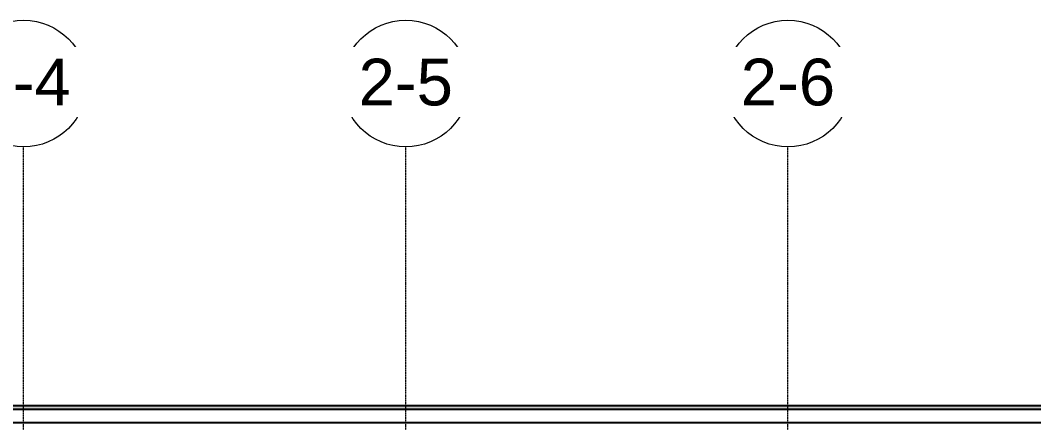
# Model space of a CAD drawing. Header units: inches. Extents: x -54880 to -186, y -132 to 853.
# Drawn here: x -25404 to -24637, y 365 to 670 of the extents above; entities that cross this region are included whole.
import ezdxf

# ---------------------------------------------------------------- set-up
doc = ezdxf.new("R2010")
doc.units = ezdxf.units.IN
doc.header["$MEASUREMENT"] = 0
doc.linetypes.add('Grid Line 1_2_', pattern=[0.875, 0.5, -0.125, 0.125, -0.125])
for name, color, linetype, lineweight in [('A-CLNG', 13, 'Continuous', 9), ('A-ROOF', 132, 'Continuous', 9), ('S-GRID', 1, 'Continuous', 9), ('S-GRID-IDEN', 1, 'Continuous', 9)]:
    doc.layers.add(name, color=color, linetype=linetype, lineweight=lineweight)
doc.styles.add('Arial', font='arial.ttf', dxfattribs={"height": 35.407186})

# ---------------------------------------------------------------- blocks, each defined once
blk = doc.blocks.new('Grid - Grid Head - Circle-14747-Section 13')
at = {"layer": 'S-GRID-IDEN'}
blk.add_circle((-23085.89, 621.76), 48, dxfattribs=at)

msp = doc.modelspace()

# ---------------------------------------------------------------- hatches: boundary and pattern name
at = {"layer": 'A-ROOF'}
msp.add_hatch(color=256, dxfattribs=at).paths.add_polyline_path([(-26281.39023, 374.72897), (-22778.89023, 374.72897), (-22778.89023, 377.60647), (-26287.62069, 377.60647), (-26287.62069, 374.72897), (-26282.39023, 374.72897)], flags=0)

# ---------------------------------------------------------------- linework, layer by layer
at = {"layer": 'A-CLNG', "lineweight": 25}
for p, q in [((-22791.52499, 374.72897), (-26272.64023, 374.72897)), ((-26272.64023, 364.97051), (-22791.52499, 364.97051))]:
    msp.add_line(p, q, dxfattribs=at)
at = {"layer": 'A-ROOF', "lineweight": 25}
msp.add_line((-22778.89023, 377.60647), (-26287.62069, 377.60647), dxfattribs=at)
at = {"layer": 'S-GRID', "linetype": 'Grid Line 1_2_'}
for p, q in [((-25401.89023, -132), (-25401.89023, 573.76478)), ((-25401.89023, -132), (-25401.89023, 573.76478)), ((-25112.39023, -132), (-25112.39023, 573.76478)), ((-25112.39023, -132), (-25112.39023, 573.76478)), ((-24822.89023, -132), (-24822.89023, 573.76478)), ((-24822.89023, -132), (-24822.89023, 573.76478))]:
    msp.add_line(p, q, dxfattribs=at)

# ---------------------------------------------------------------- block references
at = {"layer": 'S-GRID-IDEN'}
for p in [(-2316, 0), (-2026.5, 0), (-1737, 0)]:
    msp.add_blockref('Grid - Grid Head - Circle-14747-Section 13', p, dxfattribs=at)

# ---------------------------------------------------------------- next in the draw order: texts
at = {"layer": 'S-GRID-IDEN', "char_height": 35.407186, "width": 85.104, "attachment_point": 2, "line_spacing_factor": 0.938532, "style": 'Arial', "bg_fill": 3, "box_fill_scale": 1.25, "bg_fill_color": 0, "bg_fill_transparency": 0}
for s, insert in [('1-4', (-25401.89945, 640.63852)), ('1-5', (-25112.39945, 640.63852)), ('1-6', (-24822.89945, 640.63852))]:
    msp.add_mtext(s, dxfattribs=dict(at, insert=insert))

# ---------------------------------------------------------------- next in the draw order: block references
at = {"layer": 'S-GRID-IDEN'}
for p in [(-2316, 0), (-2026.5, 0), (-1737, 0)]:
    msp.add_blockref('Grid - Grid Head - Circle-14747-Section 13', p, dxfattribs=at)

# ---------------------------------------------------------------- next in the draw order: texts
at = {"layer": 'S-GRID-IDEN', "char_height": 35.407186, "width": 85.104, "attachment_point": 2, "line_spacing_factor": 0.938532, "style": 'Arial', "bg_fill": 3, "box_fill_scale": 1.25, "bg_fill_color": 0, "bg_fill_transparency": 0}
for s, insert in [('2-4', (-25401.89945, 640.63852)), ('2-5', (-25112.39945, 640.63852)), ('2-6', (-24822.89945, 640.63852))]:
    msp.add_mtext(s, dxfattribs=dict(at, insert=insert))

doc.saveas('drawing.dxf')
